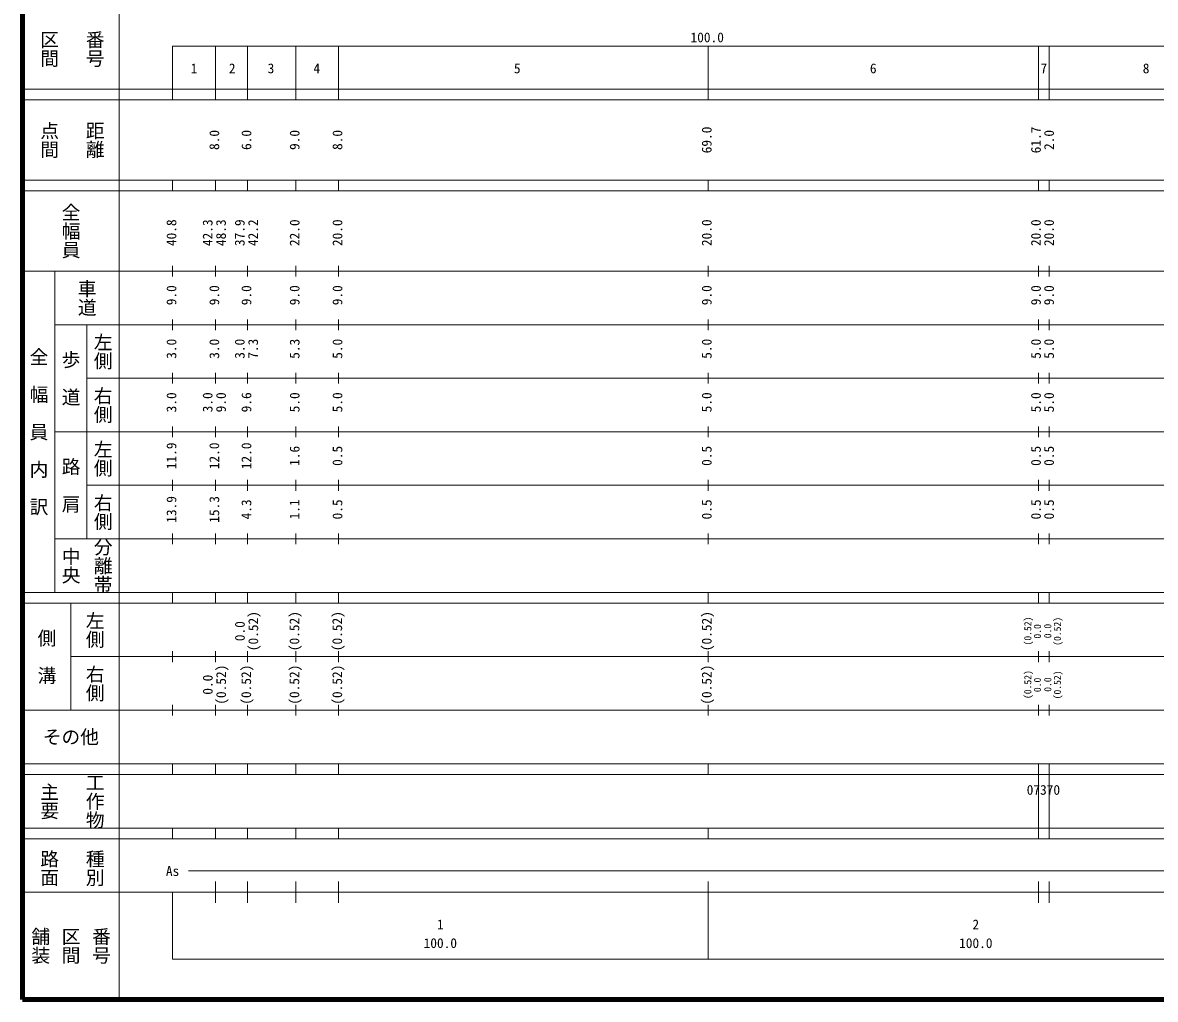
# Model space of a CAD drawing. Units: millimetres on the paper, enlarged 1000 times. Extents: x 40000 to 680000, y 20000 to 380000.
# Drawn here: x 40000 to 251532, y 20000 to 202409 of the extents above; entities that cross this region are included whole.
import ezdxf
from ezdxf.enums import TextEntityAlignment as Align

# ---------------------------------------------------------------- set-up
doc = ezdxf.new("R2010")
doc.units = ezdxf.units.MM
doc.header["$LTSCALE"] = 1000
doc.layers.add('M-TTL', color=2, linetype='Continuous', lineweight=140)
doc.layers.add('M-TTL-BAND', color=7, linetype='Continuous', lineweight=13)
doc.styles.add('@ＭＳ ゴシック', font='')
doc.styles.add('ＭＳ ゴシック', font='')
doc.styles.get('@ＭＳ ゴシック').set_extended_font_data('@MS Gothic')
doc.styles.get('ＭＳ ゴシック').set_extended_font_data('MS Gothic')

msp = doc.modelspace()

# ---------------------------------------------------------------- linework, layer by layer
at = {"layer": 'M-TTL'}
for p, q in [((40000, 380000), (40000, 20000)), ((40000, 20000), (680000, 20000))]:
    msp.add_line(p, q, dxfattribs=at)
at = {"layer": 'M-TTL-BAND'}
for p, q in [((58000, 370000), (58000, 20000)), ((68000, 198000), (579000, 198000)), ((68000, 198000), (68000, 188000)), ((76000, 188000), (76000, 198000)), ((82000, 188000), (82000, 198000)), ((91000, 188000), (91000, 198000)), ((99000, 188000), (99000, 198000)), ((168000, 188000), (168000, 198000)), ((229700, 188000), (229700, 198000)), ((231700, 188000), (231700, 198000)), ((40000, 190000), (579000, 190000)), ((40000, 188000), (579000, 188000)), ((40000, 173000), (579000, 173000)), ((68000, 171000), (68000, 173000)), ((76000, 171000), (76000, 173000)), ((82000, 171000), (82000, 173000)), ((91000, 171000), (91000, 173000)), ((99000, 171000), (99000, 173000)), ((168000, 171000), (168000, 173000)), ((229700, 171000), (229700, 173000)), ((231700, 171000), (231700, 173000)), ((40000, 171000), (579000, 171000)), ((68000, 155000), (68000, 157000)), ((76000, 155000), (76000, 157000)), ((82000, 155000), (82000, 157000)), ((91000, 155000), (91000, 157000)), ((99000, 155000), (99000, 157000)), ((168000, 155000), (168000, 157000)), ((229700, 155000), (229700, 157000)), ((231700, 155000), (231700, 157000)), ((40000, 156000), (579000, 156000)), ((46000, 96000), (46000, 156000)), ((46000, 146000), (579000, 146000)), ((52000, 146000), (52000, 106000)), ((68000, 145000), (68000, 147000)), ((76000, 145000), (76000, 147000)), ((82000, 145000), (82000, 147000)), ((91000, 145000), (91000, 147000)), ((99000, 145000), (99000, 147000)), ((168000, 145000), (168000, 147000)), ((229700, 145000), (229700, 147000)), ((231700, 145000), (231700, 147000)), ((52000, 136000), (579000, 136000)), ((68000, 135000), (68000, 137000)), ((76000, 135000), (76000, 137000)), ((82000, 135000), (82000, 137000)), ((91000, 135000), (91000, 137000)), ((99000, 135000), (99000, 137000)), ((168000, 135000), (168000, 137000)), ((229700, 135000), (229700, 137000)), ((231700, 135000), (231700, 137000)), ((68000, 125000), (68000, 127000)), ((76000, 125000), (76000, 127000)), ((82000, 125000), (82000, 127000)), ((91000, 125000), (91000, 127000)), ((99000, 125000), (99000, 127000)), ((168000, 125000), (168000, 127000)), ((229700, 125000), (229700, 127000)), ((231700, 125000), (231700, 127000)), ((46000, 126000), (579000, 126000)), ((68000, 115000), (68000, 117000)), ((76000, 115000), (76000, 117000)), ((82000, 115000), (82000, 117000)), ((91000, 115000), (91000, 117000)), ((99000, 115000), (99000, 117000)), ((168000, 115000), (168000, 117000)), ((229700, 115000), (229700, 117000)), ((231700, 115000), (231700, 117000)), ((52000, 116000), (579000, 116000)), ((46000, 106000), (579000, 106000)), ((68000, 105000), (68000, 107000)), ((76000, 105000), (76000, 107000)), ((82000, 105000), (82000, 107000)), ((91000, 105000), (91000, 107000)), ((99000, 105000), (99000, 107000)), ((168000, 105000), (168000, 107000)), ((229700, 105000), (229700, 107000)), ((231700, 105000), (231700, 107000)), ((40000, 96000), (579000, 96000)), ((68000, 94000), (68000, 96000)), ((76000, 94000), (76000, 96000)), ((82000, 94000), (82000, 96000)), ((91000, 94000), (91000, 96000)), ((99000, 94000), (99000, 96000)), ((168000, 94000), (168000, 96000)), ((229700, 94000), (229700, 96000)), ((231700, 94000), (231700, 96000)), ((40000, 94000), (579000, 94000)), ((49000, 94000), (49000, 74000)), ((68000, 83000), (68000, 85000)), ((76000, 83000), (76000, 85000)), ((82000, 83000), (82000, 85000)), ((91000, 83000), (91000, 85000)), ((99000, 83000), (99000, 85000)), ((168000, 83000), (168000, 85000)), ((229700, 83000), (229700, 85000)), ((231700, 83000), (231700, 85000)), ((49000, 84000), (579000, 84000)), ((68000, 73000), (68000, 75000)), ((76000, 73000), (76000, 75000)), ((82000, 73000), (82000, 75000)), ((91000, 73000), (91000, 75000)), ((99000, 73000), (99000, 75000)), ((168000, 73000), (168000, 75000)), ((229700, 73000), (229700, 75000)), ((231700, 73000), (231700, 75000)), ((40000, 74000), (579000, 74000)), ((40000, 64000), (579000, 64000)), ((68000, 62000), (68000, 64000)), ((76000, 62000), (76000, 64000)), ((82000, 62000), (82000, 64000)), ((91000, 62000), (91000, 64000)), ((99000, 62000), (99000, 64000)), ((168000, 62000), (168000, 64000)), ((229700, 62000), (229700, 64000)), ((231700, 62000), (231700, 64000)), ((40000, 62000), (579000, 62000)), ((229700, 52000), (229700, 62000)), ((231700, 52000), (231700, 62000)), ((40000, 52000), (579000, 52000)), ((68000, 50000), (68000, 52000)), ((76000, 50000), (76000, 52000)), ((82000, 50000), (82000, 52000)), ((91000, 50000), (91000, 52000)), ((99000, 50000), (99000, 52000)), ((168000, 50000), (168000, 52000)), ((229700, 50000), (229700, 52000)), ((231700, 50000), (231700, 52000)), ((40000, 50000), (579000, 50000)), ((71000, 44000), (565000, 44000)), ((76000, 38000), (76000, 42000)), ((82000, 38000), (82000, 42000)), ((91000, 38000), (91000, 42000)), ((99000, 38000), (99000, 42000)), ((168000, 27500), (168000, 42000)), ((229700, 38000), (229700, 42000)), ((231700, 38000), (231700, 42000)), ((40000, 40000), (579000, 40000)), ((68000, 40000), (68000, 27500)), ((68000, 27500), (579000, 27500))]:
    msp.add_line(p, q, dxfattribs=at)

# ---------------------------------------------------------------- texts
at = {"layer": 'M-TTL-BAND', "style": '@ＭＳ ゴシック'}
for s, p in [('区間', (45000, 197500)), ('番号', (53500, 197500)), ('点間', (45000, 180500)), ('距離', (53500, 180500)), ('全幅員', (49000, 163500)), ('車道', (52000, 151000)), ('左側', (55000, 141000)), ('全\u3000幅\u3000員\u3000内\u3000訳', (43000, 126000)), ('歩\u3000道', (49000, 136000)), ('右側', (55000, 131000)), ('左側', (55000, 121000)), ('路\u3000肩', (49000, 116000)), ('右側', (55000, 111000)), ('分離帯', (55000, 101000)), ('中央', (49000, 101000)), ('左側', (53500, 89000)), ('側\u3000溝', (44500, 84000)), ('右側', (53500, 79000)), ('工作物', (53500, 57000)), ('主要', (45000, 57000)), ('路面', (45000, 44500)), ('種別', (53500, 44500)), ('舗装', (43333, 30000)), ('区間', (49000, 30000)), ('番号', (54667, 30000))]:
    msp.add_text(s, height=2566, rotation=270, dxfattribs=at).set_placement(p, align=Align.MIDDLE_CENTER)
at = {"layer": 'M-TTL-BAND', "style": 'ＭＳ ゴシック'}
for s, p in [('100.0', (167844, 198195)), ('1', (72002, 192405)), ('2', (79133, 192405)), ('3', (86377, 192405)), ('4', (94934, 192405)), ('5', (132364, 192405)), ('6', (198850, 192405)), ('7', (230700, 192405)), ('8', (249805, 192405)), ('07370', (230625, 57658)), ('As', (68000, 42500)), ('1', (118000, 32523)), ('2', (218000, 32523)), ('100.0', (118000, 29033)), ('100.0', (218000, 29033))]:
    msp.add_text(s, height=1833, dxfattribs=at).set_placement(p, align=Align.BOTTOM_CENTER)
for s, height, p in [('8.0', 1833, (77250, 180500)), ('6.0', 1833, (83250, 180500)), ('9.0', 1833, (92250, 180500)), ('8.0', 1833, (100250, 180500)), ('69.0', 1833, (169207, 180500)), ('61.7', 1833, (230689, 180500)), ('2.0', 1833, (233135, 180500)), ('40.8', 1833, (69250, 163174)), ('42.3', 1833, (76000, 163174)), ('48.3', 1833, (78500, 163174)), ('37.9', 1833, (82000, 163174)), ('42.2', 1833, (84500, 163174)), ('22.0', 1833, (92250, 163174)), ('20.0', 1833, (100250, 163174)), ('20.0', 1833, (169207, 163174)), ('20.0', 1833, (230689, 163174)), ('20.0', 1833, (233135, 163174)), ('9.0', 1833, (69250, 151500)), ('9.0', 1833, (77250, 151500)), ('9.0', 1833, (83250, 151500)), ('9.0', 1833, (92250, 151500)), ('9.0', 1833, (100250, 151500)), ('9.0', 1833, (169207, 151500)), ('9.0', 1833, (230689, 151500)), ('9.0', 1833, (233135, 151500)), ('3.0', 1833, (69250, 141500)), ('3.0', 1833, (77250, 141500)), ('3.0', 1833, (82000, 141500)), ('7.3', 1833, (84500, 141500)), ('5.3', 1833, (92250, 141500)), ('5.0', 1833, (100250, 141500)), ('5.0', 1833, (169207, 141500)), ('5.0', 1833, (230689, 141500)), ('5.0', 1833, (233135, 141500)), ('3.0', 1833, (69250, 131500)), ('3.0', 1833, (76000, 131500)), ('9.0', 1833, (78500, 131500)), ('9.6', 1833, (83250, 131500)), ('5.0', 1833, (92250, 131500)), ('5.0', 1833, (100250, 131500)), ('5.0', 1833, (169207, 131500)), ('5.0', 1833, (230689, 131500)), ('5.0', 1833, (233135, 131500)), ('11.9', 1833, (69250, 121500)), ('12.0', 1833, (77250, 121500)), ('12.0', 1833, (83250, 121500)), ('1.6', 1833, (92250, 121500)), ('0.5', 1833, (100250, 121500)), ('0.5', 1833, (169207, 121500)), ('0.5', 1833, (230689, 121500)), ('0.5', 1833, (233135, 121500)), ('13.9', 1833, (69250, 111500)), ('15.3', 1833, (77250, 111500)), ('4.3', 1833, (83250, 111500)), ('1.1', 1833, (92250, 111500)), ('0.5', 1833, (100250, 111500)), ('0.5', 1833, (169207, 111500)), ('0.5', 1833, (230689, 111500)), ('0.5', 1833, (233135, 111500)), ('(0.52)', 1833, (84526, 88764)), ('(0.52)', 1833, (92207, 88764)), ('(0.52)', 1833, (100207, 88764)), ('(0.52)', 1833, (169207, 88764)), ('(0.52)', 1320, (228758, 88787)), ('(0.52)', 1320, (234292, 88725)), ('0.0', 1833, (82028, 88764)), ('0.0', 1320, (230561, 88725)), ('0.0', 1320, (232489, 88787)), ('0.0', 1833, (76028, 78764)), ('(0.52)', 1833, (78526, 78764)), ('(0.52)', 1833, (83207, 78764)), ('(0.52)', 1833, (92207, 78764)), ('(0.52)', 1833, (100207, 78764)), ('(0.52)', 1833, (169207, 78764)), ('(0.52)', 1320, (228758, 78787)), ('(0.52)', 1320, (234292, 78725)), ('0.0', 1320, (230561, 78725)), ('0.0', 1320, (232489, 78787))]:
    msp.add_text(s, height=height, rotation=90, dxfattribs=at).set_placement(p, align=Align.BOTTOM_CENTER)
msp.add_text('その他', height=2566, dxfattribs=at).set_placement((49000, 69000), align=Align.MIDDLE_CENTER)

doc.saveas('drawing.dxf')
